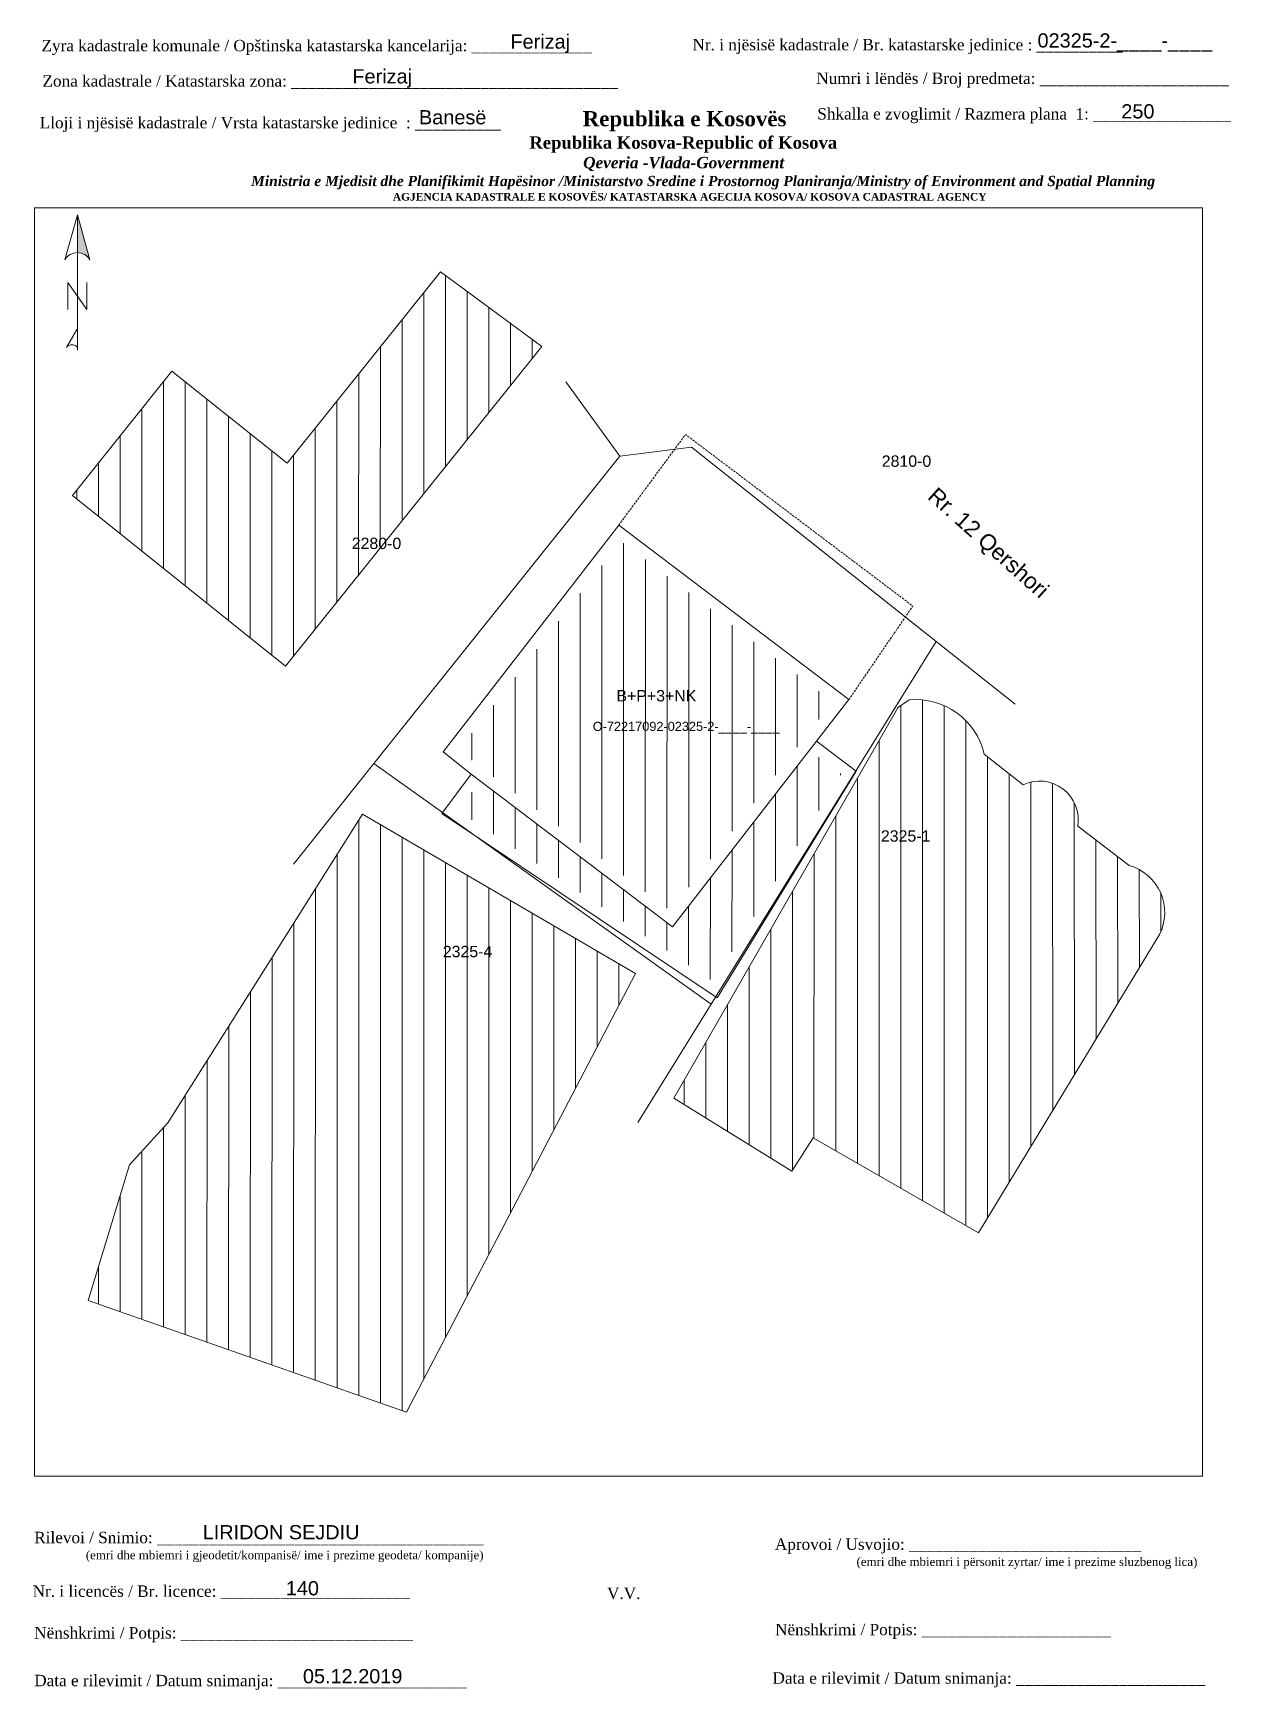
# Paper-space layout 'manuali1' of a CAD drawing. Header units: metres, sheet in millimetres. Extents: x 0 to 211, y 0 to 292.
# The model-space entities are those that its viewports show. They can reach past a viewport. Long polylines and large blocks are cut down to what shows.
import ezdxf

# ---------------------------------------------------------------- set-up
doc = ezdxf.new("R2010")
doc.units = ezdxf.units.M
doc.linetypes.add('DASHED', pattern=[0.75, 0.5, -0.25])
doc.layers.get('0').update_dxf_attribs({"lineweight": 0})
for name, color, linetype, lineweight in [('Etazha', 7, 'Continuous', 0), ('hash ndertesa fqinje', 30, 'Continuous', 0), ('Korniza e jashtme', 7, 'Continuous', 0), ('Korniza e jashtme txt', 7, 'Continuous', 0), ('ndertesa fqinje', 30, 'Continuous', 0), ('nr objektit', 7, 'Continuous', 0), ('nr parc fqinje', 8, 'Continuous', 0), ('parc fqinje', 8, 'Continuous', 0), ('Parcela kadastrale', 7, 'Continuous', 0), ('Perdhesa', 1, 'Continuous', 0), ('perdhesa hash', 1, 'Continuous', 0), ('shtesa', 122, 'Continuous', 0), ('terasa', 6, 'DASHED', 0)]:
    doc.layers.add(name, color=color, linetype=linetype, lineweight=lineweight)
doc.styles.get("Standard").update_dxf_attribs({"font": 'arial.ttf'})
pattern_1 = [(90, (-57.8962, -38.5749), (-0.9525, 2e-16), [])]

# ---------------------------------------------------------------- blocks, each defined once
blk = doc.blocks.new('*U62')
at = {"linetype": 'ByBlock', "lineweight": -2}
blk.add_hatch(color=0, dxfattribs=at).paths.add_polyline_path([(0, 562), (0, 301, -0.269143), (87, 250)])
at = {"color": 0, "linetype": 'ByBlock', "lineweight": -2}
for points in [[(87, 250, 0.580323), (-87, 250), (0, 562), (87, 250), (0, 562), (0, 300)], [(0, -356, 0.5), (-75, -356), (0, -225)]]:
    blk.add_lwpolyline(points, format="xyb", dxfattribs=at)
for points in [[(0, -375), (0, 562)], [(-66, -94), (-66, 94), (66, -94), (66, 94)]]:
    blk.add_lwpolyline(points, dxfattribs=at)

msp = doc.modelspace()

# ---------------------------------------------------------------- hatches: boundary and pattern name
at = {"layer": 'hash ndertesa fqinje'}
h = msp.add_hatch(dxfattribs=at)
h.set_pattern_fill('ANSI31', color=256, scale=0.3, angle=45)
h.paths.add_polyline_path([(7512535.075, 4692037.481, 0.471019), (7512533.749, 4692040.515), (7512531.482, 4692042.241, 0.606805), (7512529.084, 4692044.06), (7512527.377, 4692045.406, 0.375223), (7512524.072, 4692047.793), (7512523.589, 4692047.462), (7512513.737, 4692030.281), (7512518.922, 4692027.081), (7512519.856, 4692028.551), (7512527.122, 4692024.369)])
h.paths.add_polyline_path([(7512512.06, 4692035.765), (7512500.064, 4692042.763), (7512491.512, 4692029.208), (7512489.835, 4692027.357), (7512488.02, 4692021.398), (7512499.695, 4692017.29), (7512501.995, 4692016.481)])
h.paths.add_polyline_path([(7512507.937, 4692063.324), (7512503.49, 4692066.6), (7512496.753, 4692058.189), (7512491.694, 4692062.24), (7512487.318, 4692056.777), (7512496.684, 4692049.275)])
h.paths.add_polyline_path([(7512522.69, 4692041.285), (7512525.115, 4692041.285), (7512525.115, 4692042.315), (7512522.69, 4692042.315)], flags=24)
h.paths.add_polyline_path([(7512503.446, 4692036.208), (7512505.871, 4692036.208), (7512505.871, 4692037.238), (7512503.446, 4692037.238)], flags=24)
h.paths.add_polyline_path([(7512499.446, 4692054.147), (7512501.871, 4692054.147), (7512501.871, 4692055.177), (7512499.446, 4692055.177)], flags=24)
at = {"layer": 'perdhesa hash'}
h = msp.add_hatch(dxfattribs=at)
h.set_pattern_fill('ANSI31', color=256, scale=0.3, angle=45)
h.set_pattern_definition(pattern_1)
h.paths.add_polyline_path([(7512519.61, 4692046.291), (7512520.725, 4692047.716), (7512511.411, 4692054.773), (7512504.3, 4692045.596), (7512505.142, 4692044.922), (7512513.589, 4692038.522)])
h.paths.add_polyline_path([(7512511.042, 4692047.45), (7512514.806, 4692047.45), (7512514.806, 4692048.481), (7512511.042, 4692048.481)], flags=24)
h.paths.add_polyline_path([(7512510.052, 4692046.203), (7512518.46, 4692046.203), (7512518.46, 4692047.027), (7512510.052, 4692047.027)], flags=24)
at = {"layer": 'shtesa'}
h = msp.add_hatch(dxfattribs=at)
h.set_pattern_fill('ANSI31', color=256, scale=0.3, angle=45)
h.set_pattern_definition(pattern_1)
h.paths.add_polyline_path([(7512521.087, 4692044.536), (7512519.699, 4692045.589), (7512513.682, 4692037.824), (7512505.234, 4692044.225), (7512504.269, 4692042.924), (7512515.486, 4692035.403)])

# ---------------------------------------------------------------- linework, layer by layer
at = {"layer": 'ndertesa fqinje', "flags": 128}
for points in [[(7512496.753, 4692058.189), (7512491.694, 4692062.24), (7512487.318, 4692056.777), (7512496.684, 4692049.275), (7512507.937, 4692063.324), (7512503.49, 4692066.6)], [(7512512.06, 4692035.765), (7512500.064, 4692042.763), (7512491.512, 4692029.208), (7512489.835, 4692027.357), (7512488.02, 4692021.398), (7512499.695, 4692017.29), (7512501.995, 4692016.481)]]:
    msp.add_lwpolyline(points, close=True, dxfattribs=at)
msp.add_lwpolyline([(7512523.561, 4692047.443), (7512524.072, 4692047.793, -0.375223), (7512527.377, 4692045.406), (7512529.084, 4692044.06, -0.606805), (7512531.482, 4692042.241), (7512533.749, 4692040.515, -0.471019), (7512535.075, 4692037.481), (7512527.122, 4692024.369), (7512519.856, 4692028.551), (7512518.922, 4692027.081), (7512513.737, 4692030.281), (7512523.58, 4692047.447)], format="xyb", dxfattribs=at)
at = {"layer": 'parc fqinje'}
for points in [[(7512508.996, 4692061.777), (7512511.371, 4692058.508)], [(7512511.371, 4692058.508), (7512508.996, 4692061.777)], [(7512525.263, 4692050.362), (7512528.735, 4692047.605)], [(7512528.735, 4692047.605), (7512525.263, 4692050.362)], [(7512500.569, 4692044.993), (7512497.17, 4692040.74), (7512497.039, 4692040.577)], [(7512497.039, 4692040.577), (7512497.17, 4692040.74), (7512500.569, 4692044.993)], [(7512512.163, 4692029.223), (7512515.38, 4692034.419)], [(7512515.38, 4692034.419), (7512512.163, 4692029.223)]]:
    msp.add_lwpolyline(points, dxfattribs=at)
at = {"layer": 'Parcela kadastrale', "flags": 128}
msp.add_lwpolyline([(7512525.263, 4692050.362), (7512515.38, 4692034.419), (7512500.569, 4692044.993), (7512511.371, 4692058.508), (7512514.511, 4692058.898), (7512525.263, 4692050.362)], dxfattribs=at)
at = {"layer": 'Perdhesa', "elevation": 620.03, "flags": 128}
msp.add_lwpolyline([(7512504.835, 4692044.527), (7512503.603, 4692045.513), (7512511.319, 4692055.47), (7512521.432, 4692047.808), (7512520.005, 4692045.984), (7512513.682, 4692037.824)], close=True, dxfattribs=at)
at = {"layer": 'shtesa', "flags": 128}
for points, elevation in [([(7512504.835, 4692044.527), (7512503.555, 4692042.801), (7512515.64, 4692034.698), (7512521.75, 4692044.661), (7512520.005, 4692045.984)], 620.03), ([(7512504.835, 4692044.527), (7512503.555, 4692042.801)], 623.93)]:
    msp.add_lwpolyline(points, dxfattribs=dict(at, elevation=elevation))
at = {"layer": 'terasa', "ltscale": 3, "elevation": 620.003, "flags": 128}
msp.add_lwpolyline([(7512511.319, 4692055.47), (7512514.254, 4692059.457), (7512524.239, 4692051.918), (7512521.432, 4692047.808)], dxfattribs=at)

# ---------------------------------------------------------------- texts
at = {"layer": 'Etazha', "insert": (7512525.312, 4692057.19), "char_height": 0.7, "attachment_point": 1, "rotation": 318.16953}
msp.add_mtext_dynamic_manual_height_columns('Rr. 12 Qershori', width=6.61568, gutter_width=0.935, heights=[0], dxfattribs=at)
at = {"layer": 'Etazha', "insert": (7512511.218, 4692048.225), "char_height": 0.5, "attachment_point": 1}
msp.add_mtext_dynamic_manual_height_columns('B+P+3+NK', width=4.76477, gutter_width=0.935, heights=[0], dxfattribs=at)
at = {"layer": 'nr objektit', "insert": (7512508.579, 4692046.829), "char_height": 0.4, "attachment_point": 1}
msp.add_mtext_dynamic_manual_height_columns('^IO-72217092-02325-2-____-____', width=9.86972, gutter_width=0.935, heights=[0.587], dxfattribs=at)
at = {"layer": 'nr parc fqinje', "char_height": 0.5, "attachment_point": 1}
for s, insert in [('2810-0', (7512522.874, 4692058.535)), ('2280-0', (7512499.592, 4692054.922)), ('2325-1', (7512522.836, 4692042.06)), ('2325-4', (7512503.592, 4692036.983))]:
    msp.add_mtext_dynamic_manual_height_columns(s, width=1.70865, gutter_width=0.935, heights=[0], dxfattribs=dict(at, insert=insert))

psp = doc.layouts.new('manuali1')

# ---------------------------------------------------------------- block references
at = {"xscale": 0.0254, "yscale": 0.0254, "zscale": 0.0254}
psp.add_blockref('*U62', (7.95, 245.33), dxfattribs=at)

# ---------------------------------------------------------------- texts
at = {"layer": 'Korniza e jashtme txt'}
for s, insert, char_height, width, attachment_point in [('Ferizaj', (84.04, 291.31), 2.5, 19.3474, 1), ('02325-2-____-____', (176.66, 291.51), 2.5, 23.5616, 1), ('{\\fTimes New Roman|b0|i0|c0|p18; Zyra kadastrale komunale / Opštinska katastarska kancelarija: ______________}', (0.89, 290.36), 2, 114.6874, 1), ('{\\fTimes New Roman|b0|i0|c0|p18;Nr. i njësisë kadastrale / Br. katastarske jedinice : __________}', (116.02, 290.52), 2, 98.5379, 1), ('{\\fTimes New Roman|b0|i0|c0|p18; Zona kadastrale / Katastarska zona: ______________________________________}', (1.06, 284.14), 2, 101.8807, 1), ('Ferizaj', (56.27, 285.2), 2.5, 40.037, 1), ('{\\fTimes New Roman|b0|i0|c0|p18; Numri i lëndës / Broj predmeta: ______________________}', (137.03, 284.61), 2, 83.344, 1), ('{\\fTimes New Roman|b0|i0|c0|p18; Lloji i njësisë kadastrale / Vrsta katastarske jedinice  : __________ }', (0.58, 276.81), 2, 108.0893, 1), ('\\pi77.297;{\\fBook Antiqua|b1|i0|c0|p18;\\H1.333x;Republika e Kosovës\\fTimes New Roman|b1|i0|c0|p18;\\P\\pi67.927;\\fBook Antiqua|b1|i0|c0|p18;\\H0.8125x;Republika Kosova-Republic of Kosova\\fTimes New Roman|b1|i0|c0|p18;\\P\\pi77.378;\\fBook Antiqua|b1|i1|c0|p18;\\H0.9233x;Qeveria -Vlada-Government \\P\\pi13.032,l6,t23.033;\\fTimes New Roman|b1|i1|c0|p18;\\H0.9x;Ministria e Mjedisit dhe Planifikimit Hapësinor /Ministarstvo Sredine i Prostornog Planiranja/Ministry of Environment and Spatial Planning\\P\\pi43.931,l0,tz;\\fBook Antiqua|b1|i0|c0|p18;\\H0.7406x;AGJENCIA KADASTRALE E KOSOVËS/ KATASTARSKA AGECIJA KOSOVA/ KOSOVA CADASTRAL AGENCY}', (19.44, 277.84), 2, 191.8237, 1), ('Banesë', (67.97, 278.01), 2.5, 14.2476, 1), ('{\\fTimes New Roman|b0|i0|c0|p18; Shkalla e zvoglimit / Razmera plana  1: ________________}', (137.2, 278.36), 2, 98.5379, 1), ('250', (191.38, 279.05), 2.5, 19.3474, 1), ('LIRIDON SEJDIU', (29.97, 29.26), 2.5, 35.1364, 1), ('{\\fTimes New Roman|b0|i0|c0|p18; Rilevoi / Snimio: ______________________________________\\P             \\H0.75x;(emri dhe mbiemri i gjeodetit/kompanisë/ ime i prezime geodeta/ kompanije)}', (-0.39, 28.08), 2, 87.3883, 1), ('{\\fTimes New Roman|b0|i0|c0|p18; Aprovoi / Usvojio: ___________________________\\P                    \\H0.75x;(emri dhe mbiemri i përsonit zyrtar/ ime i prezime sluzbenog lica)}', (129.75, 26.91), 2, 83.344, 1), ('{\\fTimes New Roman|b0|i0|c0|p18; Nr. i licencës / Br. licence: ______________________\\P                                }', (-0.67, 18.65), 2, 83.344, 1), ('140', (44.57, 19.41), 2.5, 5.2174, 1), ('{\\fTimes New Roman|b0|i0|c0|p18;V.V.                                 }', (101.01, 18.27), 2, 9.4297, 1), ('{\\fTimes New Roman|b0|i0|c0|p18; Nënshkrimi / Potpis: ______________________\\P                                 }', (189.53, 11.9), 2, 83.344, 3), ('{\\fTimes New Roman|b0|i0|c0|p18; Nënshkrimi / Potpis: ___________________________\\P                                 }', (-0.39, 11.32), 2, 83.344, 1), ('{\\fTimes New Roman|b0|i0|c0|p18; Data e rilevimit / Datum snimanja: ______________________\\P                                 }', (-0.39, 2.94), 2, 83.344, 1), ('05.12.2019', (47.58, 3.95), 2.5, 19.3474, 1), ('{\\fTimes New Roman|b0|i0|c0|p18; Data e rilevimit / Datum snimanja: ______________________\\P                                 }', (206.1, 3.38), 2, 83.344, 3)]:
    psp.add_mtext(s, dxfattribs=dict(at, insert=insert, char_height=char_height, width=width, attachment_point=attachment_point))

# ---------------------------------------------------------------- viewports
at = {"layer": 'Korniza e jashtme', "view_target_point": (7499131.095, 4689980.516), "view_twist_angle": 360}
psp.add_viewport(center=(103.03, 149.32), size=(205.19, 222.973), view_center_point=(13380.215, 2061.024), view_height=55.7432, dxfattribs=at)

doc.saveas('drawing.dxf')
